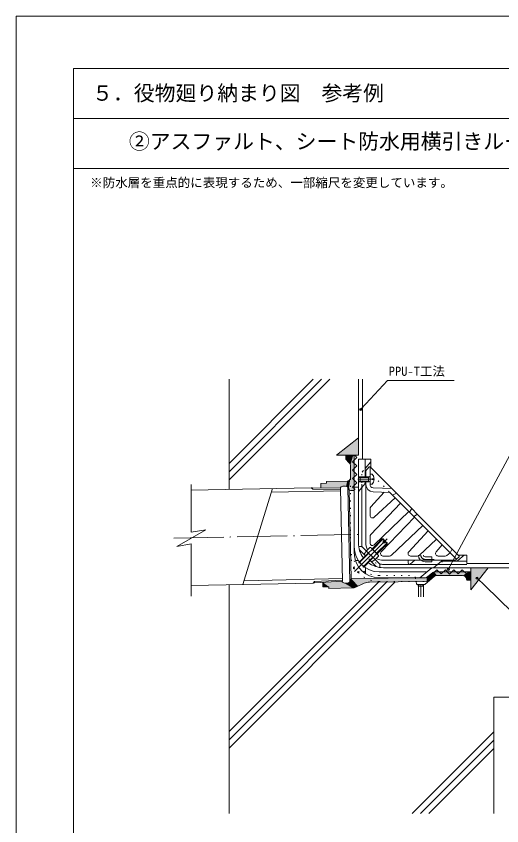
# Model space of a CAD drawing. Units: millimetres, scale not verified. Extents: x -667 to 383, y -810 to 675.
# Drawn here: x -667 to -84, y -295 to 675 of the extents above; entities that cross this region are included whole.
import ezdxf
from ezdxf.enums import TextEntityAlignment as Align

# ---------------------------------------------------------------- set-up
doc = ezdxf.new("R2010")
doc.units = ezdxf.units.MM
doc.header["$LTSCALE"] = 5
doc.header["$PDMODE"] = 32
doc.header["$PDSIZE"] = 2.5
doc.linetypes.add('DOTTED', pattern=[1.75, 0.25, -1.5])
doc.linetypes.add('LONG_DASHED_DOTTED', pattern=[15.25, 12, -1.5, 0.25, -1.5])
for name, color, linetype, lineweight in [('0-0_Defpoints', 7, 'Continuous', 18), ('0-2_シーリング(変成シリコン)グレー', 4, 'Continuous', 18), ('0-4_付帯物', 7, 'Continuous', 18), ('0-5_文字', 2, 'Continuous', 18), ('0-6_枠', 6, 'Continuous', 18), ('0-7_躯体', 4, 'Continuous', 18), ('0-8_0', 4, 'Continuous', 18)]:
    doc.layers.add(name, color=color, linetype=linetype, lineweight=lineweight)
doc.styles.add('ＭＳ ゴシック', font='')
doc.styles.get('ＭＳ ゴシック').set_extended_font_data('MS Gothic')

msp = doc.modelspace()

# ---------------------------------------------------------------- linework, layer by layer
at = {"layer": '0-0_Defpoints'}
for p, q in [((-666.731, 674.886), (-666.731, -810.114)), ((383.269, 674.886), (-666.731, 674.886))]:
    msp.add_line(p, q, dxfattribs=at)
at = {"layer": '0-2_シーリング(変成シリコン)グレー'}
for p, q in [((-282.467, 148.911), (-256.337, 169.594)), ((-121.337, -12.488), (-100.441, 13.912))]:
    msp.add_line(p, q, dxfattribs=at)
at = {"layer": '0-4_付帯物'}
for p, q in [((-263.337, 148.911), (-271.337, 148.911)), ((-271.337, 148.911), (-271.337, 143.912)), ((-261.337, 146.912), (-261.337, 31.911)), ((-267.18, 139.454), (-271.337, 143.912)), ((-265.837, 121.55), (-265.837, 136.044)), ((-241.837, 143.912), (-251.277, 143.912)), ((-248.337, 122.912), (-248.337, 143.912)), ((-248.337, 132.639), (-241.455, 140.772)), ((-241.337, 133.912), (-241.337, 143.412)), ((-248.337, 129.002), (-243.337, 134.911)), ((-247.337, 122.912), (-247.337, 130.184)), ((-243.337, 134.911), (-242.337, 134.911)), ((-242.337, 113.761), (-242.337, 134.911)), ((-242.337, 134.911), (-135.337, 27.911)), ((-269.755, 117.551), (-294.379, 117.049)), ((-294.338, 115.05), (-294.379, 117.049)), ((-254.337, 122.912), (-256.337, 122.912)), ((-254.337, 122.042), (-256.337, 122.042)), ((-254.337, 117.782), (-256.337, 117.782)), ((-254.337, 116.912), (-256.337, 116.912)), ((-254.337, 122.912), (-254.337, 116.912)), ((-244.337, 122.912), (-254.337, 122.912)), ((-244.337, 122.042), (-254.337, 122.042)), ((-244.337, 117.782), (-254.337, 117.782)), ((-244.337, 116.912), (-254.337, 116.912)), ((-248.337, 114.912), (-248.337, 116.912)), ((-247.337, 116.912), (-247.337, 43.912)), ((-244.337, 122.042), (-242.464, 123.094)), ((-244.337, 122.912), (-243.573, 122.471)), ((-244.337, 122.912), (-244.337, 116.912)), ((-244.337, 117.782), (-242.464, 116.73)), ((-244.337, 116.912), (-243.573, 117.353)), ((-242.337, 125.912), (-242.337, 113.912)), ((-239.737, 125.912), (-242.337, 125.912)), ((-239.737, 119.433), (-239.737, 120.391)), ((-237.748, 120.391), (-239.737, 120.391)), ((-237.748, 119.433), (-239.737, 119.433)), ((-301.337, 114.907), (-294.338, 115.05)), ((-301.337, 114.907), (-301.225, 109.423)), ((-271.844, 111.507), (-274.809, 111.447)), ((-266.494, -3.036), (-268.8, 110.195)), ((-267.94, 108.685), (-267.665, 107.792)), ((-265.073, 0.859), (-267.235, 107.037)), ((-248.337, 114.912), (-256.337, 105.378)), ((-256.337, 43.912), (-256.337, 110.28)), ((-252.337, 113.911), (-252.337, 43.912)), ((-248.542, 114.153), (-248.912, 114.227)), ((-239.737, 113.912), (-242.337, 113.912)), ((-238.49, 109.764), (-216.337, 108.912)), ((-265.713, 106.381), (-261.337, 106.47)), ((-225.469, 104.288), (-241.548, 86.755)), ((-238.683, 104.767), (-218.487, 103.991)), ((-212.286, 97.79), (-237.285, 74.364)), ((-218.487, 103.991), (-138.625, 24.129)), ((-210.68, 103.255), (-215.276, 100.78)), ((-241.512, 53.529), (-205.716, 91.22)), ((-242.337, 76.553), (-242.337, 84.727)), ((-195.632, 81.136), (-237.255, 41.313)), ((-192.372, 84.947), (-194.847, 80.351)), ((-189.897, 75.401), (-185.301, 77.876)), ((-189.112, 74.616), (-228.935, 32.993)), ((-216.72, 28.736), (-179.028, 64.532)), ((-242.337, 43.912), (-242.337, 51.463)), ((-172.458, 57.962), (-195.884, 32.963)), ((-251.96, 39.501), (-256.011, 39.501)), ((-230.747, 18.288), (-251.96, 39.501)), ((-239.586, 36.32), (-227.589, 48.316)), ((-239.091, 35.825), (-226.599, 48.316)), ((-234.424, 31.157), (-221.932, 43.649)), ((-233.929, 30.663), (-221.932, 42.659)), ((-227.589, 48.316), (-226.599, 48.316)), ((-227.589, 48.316), (-225.291, 46.018)), ((-226.917, 44.392), (-224.796, 46.513)), ((-226.917, 44.392), (-225.857, 43.331)), ((-226.599, 48.316), (-224.796, 46.513)), ((-225.857, 43.331), (-223.735, 45.452)), ((-224.23, 44.957), (-221.932, 42.659)), ((-223.735, 45.452), (-221.932, 43.649)), ((-221.932, 43.649), (-221.932, 42.659)), ((-162.473, 47.977), (-183.493, 28.701)), ((-163.025, 32.888), (-155.722, 41.226)), ((-255.189, 20.716), (-244.182, 31.724)), ((-254.754, 20.16), (-243.687, 31.229)), ((-247.717, 28.188), (-254.611, 35.082)), ((-246.657, 34.198), (-249.485, 29.956)), ((-242.571, 38.284), (-246.656, 34.198)), ((-239.917, 35.63), (-244.003, 31.544)), ((-240.734, 37.468), (-232.781, 29.515)), ((-234.618, 30.331), (-238.704, 26.245)), ((-150.314, 28.527), (-146.178, 31.682)), ((-143.822, 36.397), (-146.297, 31.801)), ((-256.364, 22.37), (-258.679, 22.37)), ((-250.088, 15.494), (-239.02, 26.561)), ((-249.532, 15.06), (-238.525, 26.066)), ((-235.166, 15.637), (-242.061, 22.531)), ((-240.293, 20.763), (-236.05, 23.591)), ((-231.964, 27.677), (-236.05, 23.591)), ((-226.337, 27.911), (-218.785, 27.911)), ((-140.064, 22.912), (-226.337, 22.912)), ((-196.446, 22.912), (-196.446, 19.378)), ((-188.487, 22.912), (-194.037, 18.255)), ((-193.695, 27.911), (-185.521, 27.911)), ((-176.337, 26.911), (-168.337, 26.911)), ((-176.337, 20.912), (-168.337, 20.912)), ((-168.337, 26.911), (-168.337, 20.912)), ((-156.57, 21.912), (-166.104, 13.912)), ((-160.768, 27.911), (-152.134, 27.911)), ((-126.337, 21.912), (-156.57, 21.912)), ((-141.246, 21.912), (-135.337, 26.912)), ((-137.05, 22.385), (-129.476, 28.793)), ((-136.336, 28.912), (-126.837, 28.912)), ((-135.337, 26.912), (-135.337, 27.911)), ((-126.337, 28.412), (-126.337, 18.921)), ((-247.879, 13.884), (-247.879, 7.704)), ((-230.747, 18.288), (-230.747, 14.238)), ((-226.337, 17.911), (-126.337, 17.911)), ((-226.337, 13.912), (-168.196, 13.912)), ((-265.695, -1.493), (-265.073, 0.859)), ((-175.751, 1.899), (-265.073, 0.859)), ((-174.115, 8.912), (-231.337, 8.912)), ((-175.771, 1.912), (-231.337, 1.912)), ((-176.197, -5.972), (-165.217, 3.242)), ((-172.205, -1.886), (-165.535, 3.71)), ((-163.607, 4.412), (-131.51, 4.412)), ((-126.59, 0.306), (-126.337, -1.088)), ((-121.337, 6.912), (-121.337, -1.088)), ((-298.924, -3.583), (-298.812, -9.067)), ((-298.812, -9.067), (-291.814, -8.925)), ((-291.773, -10.924), (-291.814, -8.925)), ((-269.481, -4.469), (-272.447, -4.529)), ((-249.232, -4.751), (-259.448, -9.438)), ((-174.091, -2.582), (-243.152, -3.386)), ((-186.414, -5.682), (-186.976, -2.732)), ((-176.519, -6.089), (-185.923, -6.089)), ((-184.512, -8.088), (-184.512, -6.089)), ((-184.512, -8.088), (-178.162, -8.088)), ((-184.337, -21.088), (-184.337, -8.088)), ((-183.697, -8.088), (-183.697, -6.089)), ((-178.977, -8.088), (-178.977, -6.089)), ((-178.337, -21.088), (-178.337, -8.088)), ((-178.162, -8.088), (-178.162, -6.089)), ((-121.337, -1.088), (-126.337, -1.088)), ((-263.414, -10.347), (-291.773, -10.924))]:
    msp.add_line(p, q, dxfattribs=at)
at = {"layer": '0-4_付帯物', "color": 2}
for p, q in [((-251.318, 143.912), (-256.337, 143.912)), ((-256.337, 110.369), (-256.337, 143.912)), ((-168.166, 13.912), (-121.337, 13.912)), ((-173.858, 2.601), (-167.173, 8.21)), ((-165.245, 8.912), (-123.337, 8.912))]:
    msp.add_line(p, q, dxfattribs=at)
at = {"layer": '0-4_付帯物', "linetype": 'DOTTED'}
for p, q in [((-251.154, 129.31), (-248.337, 132.639)), ((-265.837, 31.912), (-265.837, 121.55)), ((-252.337, 126.08), (-252.337, 122.912)), ((-252.337, 116.912), (-252.337, 113.911)), ((-238.709, 124.213), (-218.487, 103.991)), ((-261.954, 13.951), (-255.189, 20.716)), ((-261.954, 12.961), (-254.754, 20.16)), ((-156.095, 21.706), (-155.336, 17.911)), ((-261.954, 13.951), (-261.954, 12.961)), ((-261.954, 13.951), (-256.298, 8.294)), ((-261.954, 12.961), (-257.288, 8.294)), ((-257.288, 8.294), (-250.088, 15.494)), ((-256.298, 8.294), (-249.532, 15.06)), ((-257.288, 8.294), (-256.298, 8.294)), ((-231.337, 4.412), (-190.819, 4.412)), ((-187.872, 1.973), (-186.976, -2.732)), ((-231.337, -2.588), (-174.133, -2.588))]:
    msp.add_line(p, q, dxfattribs=at)
at = {"layer": '0-4_付帯物', "linetype": 'LONG_DASHED_DOTTED'}
for p, q in [((-236.873, 119.912), (-257.027, 119.912)), ((-261.038, 9.21), (-221.631, 48.617)), ((-176.337, 23.912), (-165.337, 23.912)), ((-181.337, -21.088), (-181.337, -6.089))]:
    msp.add_line(p, q, dxfattribs=at)
for centre, radius, start, end in [((-263.337, 146.912), 2, 0, 90), ((-176.337, 28.912), 5, 180, 270)]:
    msp.add_arc(centre, radius, start, end, dxfattribs=at)
at = {"layer": '0-4_付帯物'}
for centre, radius, start, end in [((-270.837, 136.044), 5, 0, 43.00006), ((-241.837, 143.412), 0.5, 0, 90), ((-241.837, 141.095), 0.5, 319.76698, 0), ((-269.837, 121.55), 4, 271.16648, 0), ((-242.587, 123.312), 0.25, 299.32917, 0), ((-242.587, 116.512), 0.25, 0, 60.67082), ((-247.737, 119.912), 10, 2.74562, 36.86987), ((-247.737, 119.912), 10, 323.13012, 357.25437), ((-274.728, 107.448), 4, 91.16649, 154.41654), ((-271.763, 107.508), 4, 17.11238, 91.16684), ((-265.754, 108.38), 2, 197.11248, 271.16683), ((-248.837, 112.682), 1.5, 0, 78.6897), ((-238.337, 113.761), 9, 180, 267.79757), ((-238.337, 113.761), 4, 180, 267.79757), ((-239.337, 84.727), 3, 137.47789, 180.00016), ((-239.337, 76.553), 3, 180.00033, 313.13882), ((-239.337, 51.463), 3, 136.47731, 180.00016), ((-231.337, 38.912), 30, 180, 270), ((-226.337, 43.912), 30, 180, 217.33746), ((-226.337, 43.912), 26, 180, 189.76585), ((-226.337, 43.912), 21, 180, 204.07583), ((-226.337, 43.912), 16, 180, 181.89961), ((-239.329, 43.481), 3, 181.89811, 313.73377), ((-231.337, 31.911), 30, 180, 270), ((-252.49, 37.203), 3, 194.38682, 225.00033), ((-242.714, 35.488), 2.8, 2.92557, 87.07463), ((-243.892, 26.357), 10.089, 23.19786, 66.80214), ((-234.761, 27.534), 2.8, 2.92572, 87.07428), ((-226.767, 30.919), 3, 136.26622, 268.10188), ((-193.695, 30.912), 3, 136.86117, 269.99966), ((-160.768, 30.912), 3, 138.78688, 270), ((-258.679, 23.869), 1.5, 196.39025, 270), ((-226.337, 43.912), 30, 232.66238, 270), ((-226.337, 43.912), 21, 245.92543, 270), ((-226.337, 43.912), 16, 268.10173, 270), ((-218.785, 30.912), 3, 269.99983, 313.52268), ((-185.521, 30.912), 3, 269.99983, 312.5221), ((-176.337, 28.912), 8, 180, 270), ((-176.337, 28.912), 2, 180, 270), ((-157.566, 21.411), 1.5, 19.47171, 90), ((-152.134, 30.912), 3, 270, 307.34552), ((-138.342, 23.912), 2, 270, 310.23657), ((-129.154, 28.412), 0.5, 90, 130.23669), ((-126.837, 28.412), 0.5, 0, 90), ((-233.045, 17.758), 3, 224.99919, 255.6127), ((-226.337, 43.912), 26, 260.23466, 270), ((-194.98, 19.378), 1.466, 180, 309.99996), ((-246.379, 7.704), 1.5, 180, 238.14411), ((-165.245, 5.912), 3, 90, 129.99987), ((-163.607, 1.412), 3, 90, 130.00003), ((-162.003, -0.588), 5, 90, 129.99964), ((-131.51, -0.588), 5, 10.30489, 90), ((-123.337, 6.912), 2, 360, 90.00014), ((-272.529, -0.53), 4, 207.91091, 271.16683), ((-269.562, -0.47), 4, 271.16683, 345.18356), ((-263.618, -0.349), 10, 271.16654, 294.64263), ((-242.977, -18.385), 15, 90.66724, 114.6427), ((-185.923, -5.588), 0.5, 190.78463, 270), ((-176.519, -5.588), 0.5, 270, 309.99929), ((-174.133, 0.412), 3, 270, 309.99993)]:
    msp.add_arc(centre, radius, start, end, dxfattribs=at)
at = {"layer": '0-4_付帯物', "linetype": 'DOTTED'}
for centre, radius, start, end in [((-247.337, 126.08), 5, 139.7629, 180), ((-231.337, 38.912), 34.5, 180, 269.99995), ((-226.337, 43.912), 26, 189.76585, 260.23466), ((-231.337, 31.912), 34.5, 180, 269.99995), ((-157.566, 21.411), 1.5, 11.30984, 19.47171), ((-190.819, 1.412), 3, 10.78445, 90)]:
    msp.add_arc(centre, radius, start, end, dxfattribs=at)
at = {"layer": '0-4_付帯物', "color": 2}
for centre, start in [((-175.771, 4.912), 270), ((-175.786, 4.899), 270.66714)]:
    msp.add_arc(centre, 3, start, 310.00003, dxfattribs=at)
at = {"layer": '0-5_文字', "color": 4}
for p, q in [((-247.244, 210.348), (-221.386, 238.385)), ((-221.386, 238.385), (-208.886, 238.385)), ((-208.886, 238.385), (-141.335, 238.385)), ((-143.655, 20.698), (-74.483, 148.692)), ((-104.758, -7.575), (-71.368, -39.926))]:
    msp.add_line(p, q, dxfattribs=at)
for p in [(-253.556, 203.504), (-148.409, 11.901), (-113.989, 1.368)]:
    msp.add_point(p, dxfattribs=at)
at = {"layer": '0-5_文字', "color": 3}
for points in [[(-282.467, 148.911), (-256.337, 148.912), (-256.337, 169.594)], [(-121.337, 13.912), (-121.337, -12.488), (-100.441, 13.912)]]:
    msp.add_solid(points, dxfattribs=at)
at = {"layer": '0-5_文字'}
for points in [[(-262.489, 148.674), (-271.337, 148.911), (-271.337, 143.912)], [(-262.489, 148.674), (-271.337, 143.912), (-267.18, 139.454)], [(-262.489, 148.674), (-267.18, 139.454), (-266.321, 138.577)], [(-262.489, 148.674), (-266.321, 138.577), (-266.001, 137.619)], [(-262.489, 148.674), (-266.001, 137.619), (-265.762, 137.06)], [(-262.489, 148.674), (-265.762, 137.06), (-265.842, 136.501)], [(-262.489, 148.674), (-265.842, 136.501), (-265.713, 106.381)], [(-265.713, 106.381), (-261.771, 148.155), (-262.489, 148.674)], [(-265.713, 106.381), (-261.337, 146.932), (-261.771, 148.155)], [(-265.713, 106.381), (-261.337, 106.47), (-261.337, 146.932)], [(-294.379, 117.049), (-269.755, 117.551), (-271.101, 111.499)], [(-294.379, 117.049), (-294.338, 115.05), (-278.336, 109.175)], [(-294.379, 117.049), (-278.336, 109.175), (-278.111, 109.58)], [(-294.379, 117.049), (-278.111, 109.58), (-277.878, 109.913)], [(-294.379, 117.049), (-277.878, 109.913), (-277.613, 110.214)], [(-294.379, 117.049), (-277.613, 110.214), (-277.358, 110.467)], [(-294.379, 117.049), (-277.358, 110.467), (-276.979, 110.75)], [(-294.379, 117.049), (-276.979, 110.75), (-276.559, 111.006)], [(-294.379, 117.049), (-276.559, 111.006), (-276.057, 111.225)], [(-294.379, 117.049), (-276.057, 111.225), (-275.418, 111.384)], [(-294.379, 117.049), (-275.418, 111.384), (-274.551, 111.462)], [(-294.379, 117.049), (-274.551, 111.462), (-273.018, 111.499)], [(-294.379, 117.049), (-273.018, 111.499), (-271.904, 111.535)], [(-294.379, 117.049), (-271.904, 111.535), (-271.101, 111.499)], [(-269.755, 117.551), (-271.101, 111.499), (-269.924, 111.064)], [(-269.755, 117.551), (-269.924, 111.064), (-269.169, 110.549)], [(-267.747, 108.31), (-269.378, 117.572), (-269.755, 117.551)], [(-269.169, 110.549), (-268.8, 110.195), (-269.755, 117.551)], [(-269.755, 117.551), (-268.8, 110.195), (-268.182, 109.397)], [(-269.755, 117.551), (-268.182, 109.397), (-267.747, 108.31)], [(-267.747, 108.31), (-268.635, 117.736), (-269.378, 117.572)], [(-267.747, 108.31), (-267.968, 118.009), (-268.635, 117.736)], [(-267.747, 108.31), (-267.466, 118.326), (-267.968, 118.009)], [(-267.747, 108.31), (-265.969, 120.281), (-265.905, 120.813)], [(-267.747, 108.31), (-265.905, 120.813), (-266.046, 120.292)], [(-267.747, 108.31), (-266.046, 120.292), (-266.308, 119.669)], [(-267.747, 108.31), (-266.035, 119.352), (-265.969, 120.281)], [(-267.747, 108.31), (-266.308, 119.669), (-266.559, 119.254)], [(-267.747, 108.31), (-267.235, 107.037), (-266.035, 119.352)], [(-267.747, 108.31), (-266.559, 119.254), (-266.996, 118.73)], [(-267.747, 108.31), (-266.996, 118.73), (-267.466, 118.326)], [(-265.837, 106.382), (-265.837, 121.522), (-267.235, 107.037)], [(-301.225, 109.423), (-301.337, 114.907), (-278.336, 109.175), (-294.338, 115.05)], [(-267.747, 108.31), (-267.442, 107.311), (-267.235, 107.037)], [(-267.235, 107.037), (-266.934, 106.763), (-265.837, 106.382), (-265.861, 106.382)], [(-266.934, 106.763), (-266.668, 106.603), (-265.861, 106.382), (-266.017, 106.398)], [(-266.668, 106.603), (-266.508, 106.526), (-266.017, 106.398), (-266.173, 106.424)], [(-266.508, 106.526), (-266.359, 106.474), (-266.173, 106.424)], [(-263.414, -10.346), (-265.073, 0.859), (-265.438, -0.912)], [(-265.073, 0.859), (-186.976, -2.732), (-182.557, 1.82)], [(-265.073, 0.859), (-263.414, -10.347), (-260.604, -9.869)], [(-265.073, 0.859), (-260.604, -9.869), (-259.137, -9.192)], [(-265.073, 0.859), (-259.137, -9.192), (-256.484, -8.007)], [(-265.073, 0.859), (-256.484, -8.007), (-251.46, -5.749)], [(-265.073, 0.859), (-251.46, -5.749), (-249.259, -4.902)], [(-265.073, 0.859), (-249.259, -4.902), (-247.565, -4.055)], [(-265.073, 0.859), (-247.565, -4.055), (-244.969, -3.322)], [(-265.073, 0.859), (-244.969, -3.322), (-243.557, -3.378)], [(-265.073, 0.859), (-243.557, -3.378), (-186.976, -2.732)], [(-186.976, -2.732), (-174.091, -2.582), (-182.567, 1.82), (-174.765, 2.085)], [(-174.384, 2.232), (-174.744, 2.086), (-174.091, -2.582)], [(-174.384, 2.232), (-165.104, 4.091), (-164.572, 4.26)], [(-164.572, 4.26), (-173.893, 2.527), (-174.384, 2.232)], [(-174.384, 2.232), (-174.091, -2.582), (-165.104, 4.091)], [(-174.091, -2.582), (-165.535, 3.71), (-165.104, 4.091)], [(-174.091, -2.582), (-171.879, -1.596), (-165.535, 3.71)], [(-164.572, 4.26), (-173.573, 2.871), (-173.893, 2.527)], [(-163.918, 4.381), (-167.175, 8.212), (-173.573, 2.871)], [(-164.572, 4.26), (-163.918, 4.381), (-173.573, 2.871)], [(-163.918, 4.381), (-167.033, 8.32), (-167.175, 8.212)], [(-163.918, 4.381), (-166.668, 8.541), (-167.033, 8.32)], [(-163.918, 4.381), (-166.189, 8.753), (-166.668, 8.541)], [(-163.918, 4.381), (-165.793, 8.857), (-166.189, 8.753)], [(-163.918, 4.381), (-165.51, 8.9), (-165.793, 8.857)], [(-163.918, 4.381), (-165.236, 8.9), (-165.51, 8.9)], [(-165.245, 8.912), (-162.003, 4.412), (-123.337, 8.912), (-131.51, 4.412)], [(-163.918, 4.381), (-162.003, 4.412), (-165.236, 8.9)], [(-131.51, 4.412), (-123.29, 8.911), (-121.555, 7.759), (-121.824, 8.135)], [(-121.337, 6.912), (-131.51, 4.412), (-121.341, 7.007), (-121.555, 7.759)], [(-121.337, 6.912), (-131.51, 4.412), (-130.231, 4.268)], [(-121.337, 6.912), (-130.231, 4.268), (-129.398, 3.945)], [(-121.337, 6.912), (-129.398, 3.945), (-128.7, 3.569)], [(-121.337, 6.912), (-128.7, 3.569), (-127.841, 2.763)], [(-121.337, 6.912), (-127.841, 2.763), (-127.088, 1.743)], [(-121.337, 6.912), (-127.088, 1.743), (-126.605, 0.346)], [(-126.605, 0.346), (-126.337, -1.088), (-121.337, 6.912)], [(-126.337, -1.088), (-121.337, -1.088), (-121.337, 6.912)], [(-123.29, 8.911), (-122.576, 8.699), (-121.824, 8.135), (-122.227, 8.538)], [(-291.814, -8.925), (-276.064, -2.403), (-298.924, -3.584)], [(-298.924, -3.584), (-298.812, -9.067), (-291.814, -8.925)], [(-291.814, -8.925), (-291.773, -10.924), (-276.064, -2.403)], [(-291.773, -10.924), (-275.563, -3.265), (-276.064, -2.403)], [(-291.773, -10.924), (-274.491, -4.168), (-275.563, -3.265)], [(-291.773, -10.924), (-273.192, -4.563), (-274.491, -4.168)], [(-291.773, -10.924), (-263.414, -10.346), (-273.192, -4.563)], [(-263.414, -10.346), (-272.356, -4.585), (-273.192, -4.563)], [(-263.414, -10.346), (-271.211, -4.49), (-272.356, -4.585)], [(-263.414, -10.346), (-270.113, -4.49), (-271.211, -4.49)], [(-263.414, -10.346), (-269.159, -4.538), (-270.113, -4.49)], [(-263.414, -10.346), (-268.348, -4.347), (-269.159, -4.538)], [(-263.414, -10.346), (-267.68, -4.061), (-268.348, -4.347)], [(-263.414, -10.346), (-266.917, -3.536), (-267.68, -4.061)], [(-263.414, -10.346), (-266.297, -2.82), (-266.917, -3.536)], [(-263.414, -10.346), (-265.772, -1.771), (-266.297, -2.82)], [(-263.414, -10.346), (-265.438, -0.912), (-265.772, -1.771)], [(-174.091, -2.582), (-172.605, -2.177), (-171.879, -1.596)], [(-174.091, -2.582), (-173.162, -2.443), (-172.605, -2.177)]]:
    msp.add_solid(points, dxfattribs=at)
at = {"layer": '0-6_枠'}
for p, q in [((314.519, 612.386), (-597.981, 612.386)), ((-597.981, 612.386), (-597.981, -747.614)), ((314.519, 552.386), (-597.981, 552.386)), ((314.519, 492.386), (-597.981, 492.386))]:
    msp.add_line(p, q, dxfattribs=at)
at = {"layer": '0-7_躯体'}
for p, q in [((-300.463, 239.825), (-411.337, 128.951)), ((-411.337, 138.851), (-310.362, 239.825)), ((-411.337, 119.052), (-290.563, 239.825)), ((-411.337, 239.825), (-411.337, 107.815)), ((-282.467, 148.911), (-261.337, 148.911)), ((-263.293, 140.929), (-258.199, 146.045)), ((-261.337, 146.912), (-261.337, 148.899)), ((-258.199, 146.045), (-260.734, 148.578)), ((-258.227, 135.884), (-263.293, 140.929)), ((-263.287, 130.803), (-258.227, 135.884)), ((-258.176, 125.713), (-263.287, 130.803)), ((-263.273, 120.638), (-258.176, 125.713)), ((-258.193, 115.56), (-263.273, 120.638)), ((-456.754, 113.738), (-456.754, 56.434)), ((-312.979, 109.819), (-456.754, 106.89)), ((-359.352, 108.874), (-394.807, -6.172)), ((-311.117, 108.032), (-312.979, 109.819)), ((-311.147, 109.531), (-312.979, 109.819)), ((-311.147, 109.531), (-311.117, 108.032)), ((-311.147, 109.531), (-277.568, 109.166)), ((-311.117, 108.032), (-277.537, 107.667)), ((-275.296, -2.363), (-277.568, 109.166)), ((-263.279, 110.481), (-258.193, 115.56)), ((-260.734, 107.937), (-263.279, 110.481)), ((-360.748, 104.345), (-277.504, 106.041)), ((-474.074, 39.489), (-456.754, 42.542)), ((-456.754, 42.542), (-456.754, -20.393)), ((-164.61, 8.912), (-162.066, 11.456)), ((-162.066, 11.456), (-156.987, 6.371)), ((-156.987, 6.371), (-151.909, 11.451)), ((-151.909, 11.451), (-146.834, 6.353)), ((-146.834, 6.353), (-141.744, 11.465)), ((-141.744, 11.465), (-136.663, 6.405)), ((-136.663, 6.405), (-131.618, 11.471)), ((-131.618, 11.471), (-126.502, 6.377)), ((-393.411, -1.642), (-275.36, 0.763)), ((-126.502, 6.377), (-123.969, 8.912)), ((-121.337, -12.488), (-121.337, 8.912)), ((-310.65, -4.457), (-456.754, -7.433)), ((-212.047, -3.024), (-411.337, -202.314)), ((-411.337, -192.415), (-222.062, -3.141)), ((-232.079, -3.257), (-411.337, -182.516)), ((-411.337, -6.508), (-411.337, -280.587)), ((-308.864, -2.596), (-310.651, -4.457)), ((-308.833, -4.095), (-310.65, -4.457)), ((-308.864, -2.596), (-275.327, -0.863)), ((-308.833, -4.095), (-308.864, -2.596)), ((-308.833, -4.095), (-275.296, -2.363)), ((-94.022, -141.088), (73.921, -141.088)), ((-94.022, -280.587), (-94.022, -141.088)), ((-191.724, -280.587), (-94.022, -182.885)), ((-181.824, -280.587), (-94.022, -192.784)), ((-94.022, -202.683), (-171.925, -280.587))]:
    msp.add_line(p, q, dxfattribs=at)
at = {"layer": '0-7_躯体', "color": 2}
for p, q in [((-256.337, 148.912), (-256.337, 239.825)), ((-251.337, 143.912), (-251.337, 239.825)), ((-256.337, 148.912), (-261.337, 148.912)), ((-261.337, 110.332), (-256.337, 110.332)), ((-260.734, 107.302), (-260.734, 107.937)), ((-182.567, 1.82), (-168.156, 13.912)), ((-126.337, 18.912), (73.921, 18.912)), ((-121.337, 13.912), (73.921, 13.912)), ((-121.337, 13.912), (-121.337, 8.912)), ((-182.567, 1.82), (-174.744, 2.086)), ((-174.744, 2.086), (-172.797, 3.491)), ((-167.173, 8.21), (-165.245, 8.912)), ((-165.245, 8.912), (-164.61, 8.912)), ((-123.969, 8.912), (-123.337, 8.912)), ((-123.337, 8.912), (-121.363, 8.912))]:
    msp.add_line(p, q, dxfattribs=at)
at = {"layer": '0-7_躯体', "linetype": 'LONG_DASHED_DOTTED'}
for p, q in [((-261.337, 110.312), (-261.337, 146.912)), ((-477.817, 49.301), (-255.763, 53.823)), ((-172.797, 3.491), (-167.173, 8.21))]:
    msp.add_line(p, q, dxfattribs=at)
at = {"layer": '0-7_躯体'}
msp.add_lwpolyline([(-456.754, 56.434), (-439.434, 59.487), (-474.074, 39.489)], dxfattribs=at)
at = {"layer": '0-8_0'}
for p, q in [((-253.556, 203.504), (-247.244, 210.348)), ((-148.409, 11.901), (-143.655, 20.698)), ((-113.989, 1.368), (-104.758, -7.575))]:
    msp.add_line(p, q, dxfattribs=at)

# ---------------------------------------------------------------- texts
at = {"layer": '0-5_文字', "color": 7, "style": 'ＭＳ ゴシック'}
for s, height, p in [('５．役物廻り納まり図\u3000参考例', 18.33, (-575.63, 568.071)), ('②アスファルト、シート防水用横引きルーフドレン', 18.33, (-531.535, 510.197)), ('※防水層を重点的に表現するため、一部縮尺を変更しています。', 11, (-577.992, 466.624)), ('PPU-T工法', 11, (-219.886, 240.576))]:
    msp.add_text(s, height=height, dxfattribs=at).set_placement(p, align=Align.BOTTOM_LEFT)

doc.saveas('drawing.dxf')
